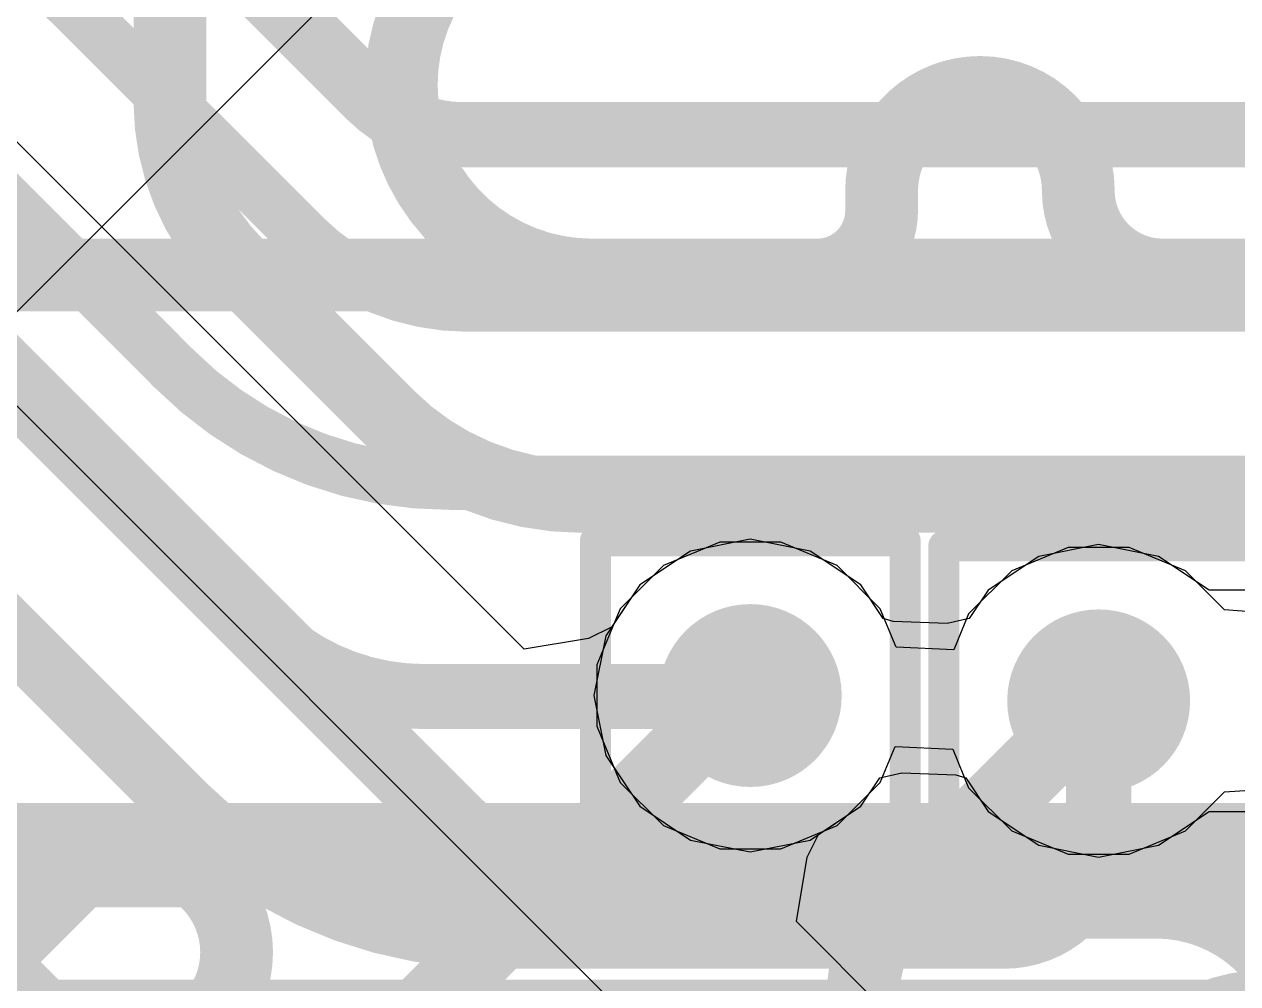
# Model space of a CAD drawing. Header units: inches. Extents: x -6 to 284, y -12 to 154.
# Drawn here: x 60.591 to 62.581, y 1.823 to 3.397 of the extents above; entities that cross this region are included whole.
import ezdxf

# ---------------------------------------------------------------- set-up
doc = ezdxf.new("R2010")
doc.units = ezdxf.units.IN
for name, color, linetype in [('Bottom Layer', 5, 'Continuous'), ('Bottom Overlay', 54, 'Continuous'), ('Drill Drawing', 1, 'Continuous'), ('GND-1', 16, 'Continuous'), ('GND-2', 90, 'Continuous'), ('GND-3', 216, 'Continuous'), ('GND-4', 54, 'Continuous'), ('PWR-1', 156, 'Continuous'), ('PWR-2', 130, 'Continuous'), ('Signal L1', 76, 'Continuous'), ('Signal L2', 6, 'Continuous'), ('Top Layer', 1, 'Continuous'), ('Via Holes', 16, 'Continuous')]:
    doc.layers.add(name, color=color, linetype=linetype)

# ---------------------------------------------------------------- blocks, each defined once
blk = doc.blocks.new('FBGA_153_11_5_13__B_131')
at = {"layer": 'Bottom Overlay'}
blk.add_lwpolyline([(2.875, 6.5, 0.127, 0.127, 0), (5.75, 6.5, 0.127, 0.127, 0)], format="xyseb", dxfattribs=at)

msp = doc.modelspace()

# ---------------------------------------------------------------- hatches: boundary and pattern name
at = {"layer": 'Bottom Layer'}
h = msp.add_hatch(color=5, dxfattribs=at)
edge = h.paths.add_edge_path()
edge.add_arc((61.7819, 2.2954), 0.15, 0, 360)
h = msp.add_hatch(color=5, dxfattribs=at)
edge = h.paths.add_edge_path()
edge.add_arc((62.3533, 2.2867), 0.15, 0, 360)
at = {"layer": 'GND-1'}
h = msp.add_hatch(color=16, dxfattribs=at)
edge = h.paths.add_edge_path()
edge.add_arc((61.7819, 2.2954), 0.15, 0, 360)
h = msp.add_hatch(color=16, dxfattribs=at)
edge = h.paths.add_edge_path()
edge.add_arc((62.3533, 2.2867), 0.15, 0, 360)
at = {"layer": 'GND-2'}
h = msp.add_hatch(color=90, dxfattribs=at)
edge = h.paths.add_edge_path()
edge.add_arc((61.7819, 2.2954), 0.15, 0, 360)
h = msp.add_hatch(color=90, dxfattribs=at)
edge = h.paths.add_edge_path()
edge.add_arc((62.3533, 2.2867), 0.15, 0, 360)
at = {"layer": 'GND-3'}
h = msp.add_hatch(color=216, dxfattribs=at)
edge = h.paths.add_edge_path()
edge.add_arc((61.7819, 2.2954), 0.15, 0, 360)
h = msp.add_hatch(color=216, dxfattribs=at)
edge = h.paths.add_edge_path()
edge.add_arc((62.3533, 2.2867), 0.15, 0, 360)
at = {"layer": 'GND-4'}
h = msp.add_hatch(color=54, dxfattribs=at)
edge = h.paths.add_edge_path()
edge.add_arc((61.7819, 2.2954), 0.15, 0, 360)
h = msp.add_hatch(color=54, dxfattribs=at)
edge = h.paths.add_edge_path()
edge.add_arc((62.3533, 2.2867), 0.15, 0, 360)
at = {"layer": 'PWR-1'}
h = msp.add_hatch(color=156, dxfattribs=at)
edge = h.paths.add_edge_path()
edge.add_arc((61.7819, 2.2954), 0.15, 0, 360)
h = msp.add_hatch(color=156, dxfattribs=at)
edge = h.paths.add_edge_path()
edge.add_arc((62.3533, 2.2867), 0.15, 0, 360)
at = {"layer": 'PWR-2'}
h = msp.add_hatch(color=130, dxfattribs=at)
edge = h.paths.add_edge_path()
edge.add_arc((61.7819, 2.2954), 0.15, 0, 360)
h = msp.add_hatch(color=130, dxfattribs=at)
edge = h.paths.add_edge_path()
edge.add_arc((62.3533, 2.2867), 0.15, 0, 360)
at = {"layer": 'Signal L1'}
h = msp.add_hatch(color=76, dxfattribs=at)
edge = h.paths.add_edge_path()
edge.add_arc((61.7819, 2.2954), 0.15, 0, 360)
h = msp.add_hatch(color=76, dxfattribs=at)
edge = h.paths.add_edge_path()
edge.add_arc((62.3533, 2.2867), 0.15, 0, 360)
at = {"layer": 'Signal L2'}
h = msp.add_hatch(color=6, dxfattribs=at)
edge = h.paths.add_edge_path()
edge.add_arc((61.7819, 2.2954), 0.15, 0, 360)
h = msp.add_hatch(color=6, dxfattribs=at)
edge = h.paths.add_edge_path()
edge.add_arc((62.3533, 2.2867), 0.15, 0, 360)
at = {"layer": 'Top Layer'}
h = msp.add_hatch(color=1, dxfattribs=at)
edge = h.paths.add_edge_path()
edge.add_arc((61.7819, 2.2954), 0.15, 0, 360)
h = msp.add_hatch(color=1, dxfattribs=at)
edge = h.paths.add_edge_path()
edge.add_arc((62.3533, 2.2867), 0.15, 0, 360)
at = {"layer": 'Via Holes'}
h = msp.add_hatch(color=7, dxfattribs=at)
edge = h.paths.add_edge_path()
edge.add_arc((61.7819, 2.2954), 0.075, 0, 360)
h = msp.add_hatch(color=7, dxfattribs=at)
edge = h.paths.add_edge_path()
edge.add_arc((62.3533, 2.2867), 0.075, 0, 360)

# ---------------------------------------------------------------- linework, layer by layer
at = {"layer": 'Bottom Layer'}
for points in [[(59.2111, 1.9999, 0.1041, 0.1041, 0), (61.2445, 1.9999, 0.1041, 0.1041, 0)], [(61.2445, 1.9999, 0.1041, 0.1041, -0.000201), (61.2446, 1.9999, 0.1041, 0.1041, 0)], [(61.2446, 1.9999, 0.1041, 0.1041, 0), (61.5546, 1.9997, 0.1041, 0.1041, 0)], [(61.5546, 1.9997, 0.1041, 0.1041, 0), (61.5577, 1.9997, 0.1041, 0.1041, 0)], [(61.5577, 1.9997, 0.1041, 0.1041, -0.017165), (61.7601, 1.9925, 0.1041, 0.1041, 0)], [(61.7619, 1.9924, 0.1041, 0.1041, -0.001496), (61.7601, 1.9925, 0.1041, 0.1041, 0)], [(61.7773, 1.9918, 0.1041, 0.1041, -0.012631), (61.7619, 1.9924, 0.1041, 0.1041, 0)], [(61.7773, 1.9918, 0.1041, 0.1041, 0), (62.3484, 1.9831, 0.1041, 0.1041, 0)], [(62.3533, 1.983, 0.1041, 0.1041, -0.00409), (62.3484, 1.9831, 0.1041, 0.1041, 0)], [(62.3533, 1.983, 0.1041, 0.1041, 0), (66.1585, 1.983, 0.1041, 0.1041, 0)], [(58.2137, 1.7773, 0.1041, 0.1041, 0), (65.9269, 1.7773, 0.1041, 0.1041, 0)]]:
    msp.add_lwpolyline(points, format="xyseb", dxfattribs=at)
for points in [[(61.2185, 1.9999, 0.0521, 0.0521, 1), (61.2705, 1.9999, 0.0521, 0.0521, 1)], [(61.2185, 1.9999, 0.0521, 0.0521, 1), (61.2705, 1.9999, 0.0521, 0.0521, 1)], [(61.2186, 1.9999, 0.0521, 0.0521, 1), (61.2706, 1.9999, 0.0521, 0.0521, 1)], [(61.2186, 1.9999, 0.0521, 0.0521, 1), (61.2706, 1.9999, 0.0521, 0.0521, 1)], [(61.5285, 1.9997, 0.0521, 0.0521, 1), (61.5806, 1.9997, 0.0521, 0.0521, 1)], [(61.5285, 1.9997, 0.0521, 0.0521, 1), (61.5806, 1.9997, 0.0521, 0.0521, 1)], [(61.5316, 1.9997, 0.0521, 0.0521, 1), (61.5837, 1.9997, 0.0521, 0.0521, 1)], [(61.5316, 1.9997, 0.0521, 0.0521, 1), (61.5837, 1.9997, 0.0521, 0.0521, 1)], [(61.7341, 1.9925, 0.0521, 0.0521, 1), (61.7862, 1.9925, 0.0521, 0.0521, 1)], [(61.7341, 1.9925, 0.0521, 0.0521, 1), (61.7862, 1.9925, 0.0521, 0.0521, 1)], [(61.7359, 1.9924, 0.0521, 0.0521, 1), (61.788, 1.9924, 0.0521, 0.0521, 1)], [(61.7359, 1.9924, 0.0521, 0.0521, 1), (61.788, 1.9924, 0.0521, 0.0521, 1)], [(61.7512, 1.9918, 0.0521, 0.0521, 1), (61.8033, 1.9918, 0.0521, 0.0521, 1)], [(61.7512, 1.9918, 0.0521, 0.0521, 1), (61.8033, 1.9918, 0.0521, 0.0521, 1)], [(62.3223, 1.9831, 0.0521, 0.0521, 1), (62.3744, 1.9831, 0.0521, 0.0521, 1)], [(62.3223, 1.9831, 0.0521, 0.0521, 1), (62.3744, 1.9831, 0.0521, 0.0521, 1)], [(62.3273, 1.983, 0.0521, 0.0521, 1), (62.3794, 1.983, 0.0521, 0.0521, 1)], [(62.3273, 1.983, 0.0521, 0.0521, 1), (62.3794, 1.983, 0.0521, 0.0521, 1)]]:
    msp.add_lwpolyline(points, format="xyseb", close=True, dxfattribs=at)
at = {"layer": 'Drill Drawing'}
for points in [[(61.5279, 2.5494, 0.0508, 0.0508, 0), (62.0359, 2.5494, 0.0508, 0.0508, 0)], [(61.5279, 2.0414, 0.0508, 0.0508, 0), (61.5279, 2.5494, 0.0508, 0.0508, 0)], [(62.0359, 2.0414, 0.0508, 0.0508, 0), (62.0359, 2.5494, 0.0508, 0.0508, 0)], [(62.0993, 2.5407, 0.0508, 0.0508, 0), (62.6073, 2.5407, 0.0508, 0.0508, 0)], [(62.0993, 2.0327, 0.0508, 0.0508, 0), (62.0993, 2.5407, 0.0508, 0.0508, 0)], [(61.5279, 2.0414, 0.0508, 0.0508, 0), (62.0359, 2.0414, 0.0508, 0.0508, 0)], [(62.0993, 2.0327, 0.0508, 0.0508, 0), (62.6073, 2.0327, 0.0508, 0.0508, 0)]]:
    msp.add_lwpolyline(points, format="xyseb", dxfattribs=at)
for points in [[(61.5152, 2.5494, 0.0254, 0.0254, 1), (61.5406, 2.5494, 0.0254, 0.0254, 1)], [(61.5152, 2.5494, 0.0254, 0.0254, 1), (61.5406, 2.5494, 0.0254, 0.0254, 1)], [(62.0232, 2.5494, 0.0254, 0.0254, 1), (62.0486, 2.5494, 0.0254, 0.0254, 1)], [(62.0232, 2.5494, 0.0254, 0.0254, 1), (62.0486, 2.5494, 0.0254, 0.0254, 1)], [(62.0866, 2.5407, 0.0254, 0.0254, 1), (62.112, 2.5407, 0.0254, 0.0254, 1)], [(62.0866, 2.5407, 0.0254, 0.0254, 1), (62.112, 2.5407, 0.0254, 0.0254, 1)], [(61.5152, 2.0414, 0.0254, 0.0254, 1), (61.5406, 2.0414, 0.0254, 0.0254, 1)], [(61.5152, 2.0414, 0.0254, 0.0254, 1), (61.5406, 2.0414, 0.0254, 0.0254, 1)], [(62.0232, 2.0414, 0.0254, 0.0254, 1), (62.0486, 2.0414, 0.0254, 0.0254, 1)], [(62.0232, 2.0414, 0.0254, 0.0254, 1), (62.0486, 2.0414, 0.0254, 0.0254, 1)], [(62.0866, 2.0327, 0.0254, 0.0254, 1), (62.112, 2.0327, 0.0254, 0.0254, 1)], [(62.0866, 2.0327, 0.0254, 0.0254, 1), (62.112, 2.0327, 0.0254, 0.0254, 1)]]:
    msp.add_lwpolyline(points, format="xyseb", close=True, dxfattribs=at)
at = {"layer": 'GND-1'}
for p, q in [((61.7319, 2.547), (61.6394, 2.5087)), ((61.832, 2.547), (61.7319, 2.547)), ((61.9244, 2.5087), (61.832, 2.547)), ((62.3033, 2.5383), (62.2108, 2.5)), ((62.4034, 2.5383), (62.3033, 2.5383)), ((62.4959, 2.5), (62.4034, 2.5383)), ((61.6394, 2.5087), (61.5686, 2.4379)), ((61.9952, 2.4379), (61.9244, 2.5087)), ((62.2108, 2.5), (62.14, 2.4292)), ((62.5597, 2.4361), (62.4959, 2.5)), ((61.5686, 2.4379), (61.5303, 2.3455)), ((62.0213, 2.3749), (61.9952, 2.4379)), ((62.14, 2.4292), (62.1156, 2.3703)), ((62.6099, 2.4324), (62.5597, 2.4361)), ((62.1156, 2.3703), (62.0213, 2.3749)), ((61.5303, 2.3455), (61.5303, 2.2454)), ((61.5303, 2.2454), (61.5686, 2.1529)), ((61.9952, 2.1529), (62.0196, 2.2118)), ((62.0196, 2.2118), (62.1139, 2.2072)), ((62.1139, 2.2072), (62.14, 2.1442)), ((61.5686, 2.1529), (61.6394, 2.0821)), ((61.9244, 2.0821), (61.9952, 2.1529)), ((62.14, 2.1442), (62.2108, 2.0734)), ((62.4959, 2.0734), (62.5597, 2.1373)), ((62.5597, 2.1373), (62.6099, 2.141)), ((61.6394, 2.0821), (61.7319, 2.0438)), ((61.832, 2.0438), (61.9244, 2.0821)), ((62.2108, 2.0734), (62.3033, 2.0351)), ((62.4034, 2.0351), (62.4959, 2.0734)), ((61.7319, 2.0438), (61.832, 2.0438)), ((62.3033, 2.0351), (62.4034, 2.0351))]:
    msp.add_line(p, q, dxfattribs=at)
at = {"layer": 'GND-2'}
for p, q in [((61.7319, 2.547), (61.6394, 2.5087)), ((61.832, 2.547), (61.7319, 2.547)), ((61.9244, 2.5087), (61.832, 2.547)), ((62.3033, 2.5383), (62.2108, 2.5)), ((62.4034, 2.5383), (62.3033, 2.5383)), ((62.4959, 2.5), (62.4034, 2.5383)), ((61.6394, 2.5087), (61.5686, 2.4379)), ((61.9952, 2.4379), (61.9244, 2.5087)), ((62.2108, 2.5), (62.14, 2.4292)), ((62.5597, 2.4361), (62.4959, 2.5)), ((61.5686, 2.4379), (61.5303, 2.3455)), ((62.0213, 2.3749), (61.9952, 2.4379)), ((62.14, 2.4292), (62.1156, 2.3703)), ((62.6099, 2.4324), (62.5597, 2.4361)), ((62.1156, 2.3703), (62.0213, 2.3749)), ((61.5303, 2.3455), (61.5303, 2.2454)), ((61.5303, 2.2454), (61.5686, 2.1529)), ((61.9952, 2.1529), (62.0196, 2.2118)), ((62.0196, 2.2118), (62.1139, 2.2072)), ((62.1139, 2.2072), (62.14, 2.1442)), ((61.5686, 2.1529), (61.6394, 2.0821)), ((61.9244, 2.0821), (61.9952, 2.1529)), ((62.14, 2.1442), (62.2108, 2.0734)), ((62.4959, 2.0734), (62.5597, 2.1373)), ((62.5597, 2.1373), (62.6099, 2.141)), ((61.6394, 2.0821), (61.7319, 2.0438)), ((61.832, 2.0438), (61.9244, 2.0821)), ((62.2108, 2.0734), (62.3033, 2.0351)), ((62.4034, 2.0351), (62.4959, 2.0734)), ((61.7319, 2.0438), (61.832, 2.0438)), ((62.3033, 2.0351), (62.4034, 2.0351))]:
    msp.add_line(p, q, dxfattribs=at)
at = {"layer": 'GND-3'}
for p, q in [((61.7319, 2.547), (61.6394, 2.5087)), ((61.832, 2.547), (61.7319, 2.547)), ((61.9244, 2.5087), (61.832, 2.547)), ((62.3033, 2.5383), (62.2108, 2.5)), ((62.4034, 2.5383), (62.3033, 2.5383)), ((62.4959, 2.5), (62.4034, 2.5383)), ((61.6394, 2.5087), (61.5686, 2.4379)), ((61.9952, 2.4379), (61.9244, 2.5087)), ((62.2108, 2.5), (62.14, 2.4292)), ((62.5597, 2.4361), (62.4959, 2.5)), ((61.5686, 2.4379), (61.5303, 2.3455)), ((62.0213, 2.3749), (61.9952, 2.4379)), ((62.14, 2.4292), (62.1156, 2.3703)), ((62.6099, 2.4324), (62.5597, 2.4361)), ((62.1156, 2.3703), (62.0213, 2.3749)), ((61.5303, 2.3455), (61.5303, 2.2454)), ((61.5303, 2.2454), (61.5686, 2.1529)), ((61.9952, 2.1529), (62.0196, 2.2118)), ((62.0196, 2.2118), (62.1139, 2.2072)), ((62.1139, 2.2072), (62.14, 2.1442)), ((61.5686, 2.1529), (61.6394, 2.0821)), ((61.9244, 2.0821), (61.9952, 2.1529)), ((62.14, 2.1442), (62.2108, 2.0734)), ((62.4959, 2.0734), (62.5597, 2.1373)), ((62.5597, 2.1373), (62.6099, 2.141)), ((61.6394, 2.0821), (61.7319, 2.0438)), ((61.832, 2.0438), (61.9244, 2.0821)), ((62.2108, 2.0734), (62.3033, 2.0351)), ((62.4034, 2.0351), (62.4959, 2.0734)), ((61.7319, 2.0438), (61.832, 2.0438)), ((62.3033, 2.0351), (62.4034, 2.0351))]:
    msp.add_line(p, q, dxfattribs=at)
at = {"layer": 'GND-4'}
for p, q in [((61.7319, 2.547), (61.6394, 2.5087)), ((61.832, 2.547), (61.7319, 2.547)), ((61.9244, 2.5087), (61.832, 2.547)), ((62.3033, 2.5383), (62.2108, 2.5)), ((62.4034, 2.5383), (62.3033, 2.5383)), ((62.4959, 2.5), (62.4034, 2.5383)), ((61.6394, 2.5087), (61.5686, 2.4379)), ((61.9952, 2.4379), (61.9244, 2.5087)), ((62.2108, 2.5), (62.14, 2.4292)), ((62.5597, 2.4361), (62.4959, 2.5)), ((61.5686, 2.4379), (61.5303, 2.3455)), ((62.0213, 2.3749), (61.9952, 2.4379)), ((62.14, 2.4292), (62.1156, 2.3703)), ((62.6099, 2.4324), (62.5597, 2.4361)), ((62.1156, 2.3703), (62.0213, 2.3749)), ((61.5303, 2.3455), (61.5303, 2.2454)), ((61.5303, 2.2454), (61.5686, 2.1529)), ((61.9952, 2.1529), (62.0196, 2.2118)), ((62.0196, 2.2118), (62.1139, 2.2072)), ((62.1139, 2.2072), (62.14, 2.1442)), ((61.5686, 2.1529), (61.6394, 2.0821)), ((61.9244, 2.0821), (61.9952, 2.1529)), ((62.14, 2.1442), (62.2108, 2.0734)), ((62.4959, 2.0734), (62.5597, 2.1373)), ((62.5597, 2.1373), (62.6099, 2.141)), ((61.6394, 2.0821), (61.7319, 2.0438)), ((61.832, 2.0438), (61.9244, 2.0821)), ((62.2108, 2.0734), (62.3033, 2.0351)), ((62.4034, 2.0351), (62.4959, 2.0734)), ((61.7319, 2.0438), (61.832, 2.0438)), ((62.3033, 2.0351), (62.4034, 2.0351))]:
    msp.add_line(p, q, dxfattribs=at)
at = {"layer": 'PWR-1'}
for p, q in [((61.7819, 2.552), (61.6837, 2.5324)), ((61.8801, 2.5324), (61.7819, 2.552)), ((61.6837, 2.5324), (61.6005, 2.4768)), ((61.9633, 2.4768), (61.8801, 2.5324)), ((62.3533, 2.5432), (62.2552, 2.5237)), ((62.4515, 2.5237), (62.3533, 2.5432)), ((62.2552, 2.5237), (62.1719, 2.4681)), ((62.533, 2.4692), (62.4515, 2.5237)), ((61.6005, 2.4768), (61.5449, 2.3936)), ((62, 2.4219), (61.9633, 2.4768)), ((62.1719, 2.4681), (62.1411, 2.4219)), ((62.5347, 2.4681), (62.533, 2.4692)), ((62.685, 2.4681), (62.5347, 2.4681)), ((62.0163, 2.4167), (62, 2.4219)), ((62.105, 2.4136), (62.0163, 2.4167)), ((62.1411, 2.4219), (62.105, 2.4136)), ((61.5449, 2.3936), (61.5254, 2.2954)), ((61.5254, 2.2954), (61.5449, 2.1973)), ((61.5449, 2.1973), (61.6005, 2.114)), ((61.9633, 2.114), (61.9942, 2.1602)), ((61.9942, 2.1602), (62.0303, 2.1686)), ((62.0303, 2.1686), (62.119, 2.1654)), ((62.119, 2.1654), (62.1353, 2.1602)), ((62.1353, 2.1602), (62.1719, 2.1053)), ((61.6005, 2.114), (61.6837, 2.0584)), ((61.8801, 2.0584), (61.9633, 2.114)), ((62.1719, 2.1053), (62.2552, 2.0497)), ((62.4515, 2.0497), (62.533, 2.1042)), ((62.533, 2.1042), (62.5347, 2.1053)), ((62.5347, 2.1053), (62.685, 2.1053)), ((61.6837, 2.0584), (61.7819, 2.0389)), ((61.7819, 2.0389), (61.8801, 2.0584)), ((62.2552, 2.0497), (62.3533, 2.0302)), ((62.3533, 2.0302), (62.4515, 2.0497))]:
    msp.add_line(p, q, dxfattribs=at)
at = {"layer": 'PWR-2'}
for p, q in [((61.411, 2.3712), (59.0921, 4.6901)), ((58.8923, 4.457), (61.8266, 1.5227)), ((61.7819, 2.552), (61.6837, 2.5324)), ((61.8801, 2.5324), (61.7819, 2.552)), ((61.6837, 2.5324), (61.6005, 2.4768)), ((61.9633, 2.4768), (61.8801, 2.5324)), ((62.3533, 2.5432), (62.2552, 2.5237)), ((62.4515, 2.5237), (62.3533, 2.5432)), ((62.2552, 2.5237), (62.1719, 2.4681)), ((62.533, 2.4692), (62.4515, 2.5237)), ((61.6005, 2.4768), (61.5542, 2.4076)), ((62, 2.4219), (61.9633, 2.4768)), ((62.1719, 2.4681), (62.1411, 2.4219)), ((62.5347, 2.4681), (62.533, 2.4692)), ((62.685, 2.4681), (62.5347, 2.4681)), ((62.0163, 2.4167), (62, 2.4219)), ((62.105, 2.4136), (62.0163, 2.4167)), ((62.1411, 2.4219), (62.105, 2.4136)), ((61.5168, 2.3889), (61.411, 2.3712)), ((61.5542, 2.4076), (61.5168, 2.3889)), ((61.9633, 2.114), (61.9942, 2.1602)), ((61.9942, 2.1602), (62.0303, 2.1686)), ((62.0303, 2.1686), (62.119, 2.1654)), ((62.119, 2.1654), (62.1353, 2.1602)), ((62.1353, 2.1602), (62.1719, 2.1053)), ((61.894, 2.0677), (61.9633, 2.114)), ((62.1719, 2.1053), (62.2552, 2.0497)), ((62.4515, 2.0497), (62.533, 2.1042)), ((62.533, 2.1042), (62.5347, 2.1053)), ((62.5347, 2.1053), (62.685, 2.1053)), ((61.8754, 2.0303), (61.894, 2.0677)), ((61.8577, 1.9245), (61.8754, 2.0303)), ((62.2552, 2.0497), (62.3533, 2.0302)), ((62.3533, 2.0302), (62.4515, 2.0497)), ((62.5808, 1.2013), (61.8577, 1.9245))]:
    msp.add_line(p, q, dxfattribs=at)
at = {"layer": 'Signal L1'}
for points in [[(60.8301, 3.2678, 0.1194, 0.1194, 0), (60.8301, 3.6567, 0.1194, 0.1194, 0)], [(61.2095, 3.2975, 0.1194, 0.1194, -0.414214), (61.5188, 3.6067, 0.1194, 0.1194, 0)], [(61.5218, 2.9852, 0.1194, 0.1194, -0.414214), (61.2095, 3.2975, 0.1194, 0.1194, 0)], [(61.9973, 3.1235, 0.1194, 0.1194, -0.414214), (62.1586, 3.2847, 0.1194, 0.1194, 0)], [(62.1586, 3.2847, 0.1194, 0.1194, -0.414207), (62.3199, 3.1235, 0.1194, 0.1194, 0)], [(60.9416, 3, 0.1194, 0.1194, -0.197816), (60.8301, 3.2678, 0.1194, 0.1194, 0)], [(61.9973, 3.0905, 0.1194, 0.1194, 0), (61.9973, 3.1235, 0.1194, 0.1194, 0)], [(62.4581, 2.9852, 0.1194, 0.1194, -0.414208), (62.3199, 3.1235, 0.1194, 0.1194, 0)], [(61.9973, 3.0905, 0.1194, 0.1194, -0.414214), (61.892, 2.9852, 0.1194, 0.1194, 0)], [(60.9416, 3, 0.1194, 0.1194, 0), (61.1882, 2.7533, 0.1194, 0.1194, 0)], [(61.5218, 2.9852, 0.1194, 0.1194, 0), (61.892, 2.9852, 0.1194, 0.1194, 0)], [(62.4581, 2.9852, 0.1194, 0.1194, 0), (62.7941, 2.9852, 0.1194, 0.1194, 0)], [(60.5236, 2.8588, 0.1194, 0.1194, 0), (61.3003, 2.0821, 0.1194, 0.1194, 0)], [(61.5053, 2.622, 0.1194, 0.1194, -0.198912), (61.1882, 2.7533, 0.1194, 0.1194, 0)], [(61.5053, 2.622, 0.1194, 0.1194, 0), (62.9747, 2.622, 0.1194, 0.1194, 0)], [(61.6036, 1.9565, 0.1194, 0.1194, -0.198912), (61.3003, 2.0821, 0.1194, 0.1194, 0)], [(60.6641, 1.9884, 0.1194, 0.1194, -0.414214), (60.8922, 1.9884, 0.1194, 0.1194, 0)], [(60.5714, 1.8957, 0.1194, 0.1194, 0), (60.6641, 1.9884, 0.1194, 0.1194, 0)], [(60.8922, 1.9884, 0.1194, 0.1194, -0.41421), (60.8922, 1.7603, 0.1194, 0.1194, 0)], [(61.6036, 1.9565, 0.1194, 0.1194, 0), (62.4471, 1.9565, 0.1194, 0.1194, 0)], [(62.4471, 1.9565, 0.1194, 0.1194, -0.414214), (62.6974, 1.7061, 0.1194, 0.1194, 0)], [(60.5714, 1.8957, 0.1194, 0.1194, -0.414204), (60.3433, 1.8957, 0.1194, 0.1194, 0)]]:
    msp.add_lwpolyline(points, format="xyseb", dxfattribs=at)
for points in [[(61.1797, 3.2975, 0.0597, 0.0597, 1), (61.2394, 3.2975, 0.0597, 0.0597, 1)], [(61.1797, 3.2975, 0.0597, 0.0597, 1), (61.2394, 3.2975, 0.0597, 0.0597, 1)], [(62.1287, 3.2847, 0.0597, 0.0597, 1), (62.1884, 3.2847, 0.0597, 0.0597, 1)], [(62.1287, 3.2847, 0.0597, 0.0597, 1), (62.1884, 3.2847, 0.0597, 0.0597, 1)], [(60.8003, 3.2678, 0.0597, 0.0597, 1), (60.86, 3.2678, 0.0597, 0.0597, 1)], [(60.8003, 3.2678, 0.0597, 0.0597, 1), (60.86, 3.2678, 0.0597, 0.0597, 1)], [(61.9675, 3.1235, 0.0597, 0.0597, 1), (62.0271, 3.1235, 0.0597, 0.0597, 1)], [(61.9675, 3.1235, 0.0597, 0.0597, 1), (62.0271, 3.1235, 0.0597, 0.0597, 1)], [(62.29, 3.1235, 0.0597, 0.0597, 1), (62.3497, 3.1235, 0.0597, 0.0597, 1)], [(62.29, 3.1235, 0.0597, 0.0597, 1), (62.3497, 3.1235, 0.0597, 0.0597, 1)], [(61.9675, 3.0905, 0.0597, 0.0597, 1), (62.0271, 3.0905, 0.0597, 0.0597, 1)], [(61.9675, 3.0905, 0.0597, 0.0597, 1), (62.0271, 3.0905, 0.0597, 0.0597, 1)], [(60.9117, 3, 0.0597, 0.0597, 1), (60.9714, 3, 0.0597, 0.0597, 1)], [(60.9117, 3, 0.0597, 0.0597, 1), (60.9714, 3, 0.0597, 0.0597, 1)], [(61.4919, 2.9852, 0.0597, 0.0597, 1), (61.5516, 2.9852, 0.0597, 0.0597, 1)], [(61.4919, 2.9852, 0.0597, 0.0597, 1), (61.5516, 2.9852, 0.0597, 0.0597, 1)], [(61.8621, 2.9852, 0.0597, 0.0597, 1), (61.9218, 2.9852, 0.0597, 0.0597, 1)], [(61.8621, 2.9852, 0.0597, 0.0597, 1), (61.9218, 2.9852, 0.0597, 0.0597, 1)], [(62.4283, 2.9852, 0.0597, 0.0597, 1), (62.488, 2.9852, 0.0597, 0.0597, 1)], [(62.4283, 2.9852, 0.0597, 0.0597, 1), (62.488, 2.9852, 0.0597, 0.0597, 1)], [(61.1584, 2.7533, 0.0597, 0.0597, 1), (61.2181, 2.7533, 0.0597, 0.0597, 1)], [(61.1584, 2.7533, 0.0597, 0.0597, 1), (61.2181, 2.7533, 0.0597, 0.0597, 1)], [(61.4755, 2.622, 0.0597, 0.0597, 1), (61.5352, 2.622, 0.0597, 0.0597, 1)], [(61.4755, 2.622, 0.0597, 0.0597, 1), (61.5352, 2.622, 0.0597, 0.0597, 1)], [(61.2704, 2.0821, 0.0597, 0.0597, 1), (61.3301, 2.0821, 0.0597, 0.0597, 1)], [(61.2704, 2.0821, 0.0597, 0.0597, 1), (61.3301, 2.0821, 0.0597, 0.0597, 1)], [(60.6342, 1.9884, 0.0597, 0.0597, 1), (60.6939, 1.9884, 0.0597, 0.0597, 1)], [(60.6342, 1.9884, 0.0597, 0.0597, 1), (60.6939, 1.9884, 0.0597, 0.0597, 1)], [(60.8623, 1.9884, 0.0597, 0.0597, 1), (60.922, 1.9884, 0.0597, 0.0597, 1)], [(60.8623, 1.9884, 0.0597, 0.0597, 1), (60.922, 1.9884, 0.0597, 0.0597, 1)], [(61.5737, 1.9565, 0.0597, 0.0597, 1), (61.6334, 1.9565, 0.0597, 0.0597, 1)], [(61.5737, 1.9565, 0.0597, 0.0597, 1), (61.6334, 1.9565, 0.0597, 0.0597, 1)], [(62.4172, 1.9565, 0.0597, 0.0597, 1), (62.4769, 1.9565, 0.0597, 0.0597, 1)], [(62.4172, 1.9565, 0.0597, 0.0597, 1), (62.4769, 1.9565, 0.0597, 0.0597, 1)], [(60.5416, 1.8957, 0.0597, 0.0597, 1), (60.6013, 1.8957, 0.0597, 0.0597, 1)], [(60.5416, 1.8957, 0.0597, 0.0597, 1), (60.6012, 1.8957, 0.0597, 0.0597, 1)]]:
    msp.add_lwpolyline(points, format="xyseb", close=True, dxfattribs=at)
at = {"layer": 'Signal L2'}
for points in [[(59.4809, 2.9852, 0.1194, 0.1194, 0), (62.4832, 2.9852, 0.1194, 0.1194, 0)], [(62.4832, 2.9852, 0.1194, 0.1194, 0), (62.4847, 2.9852, 0.1194, 0.1194, 0)], [(62.4847, 2.9852, 0.1194, 0.1194, -0.19864), (62.763, 2.8697, 0.1194, 0.1194, 0)], [(61.1259, 1.6595, 0.1194, 0.1194, 0), (61.7618, 2.2954, 0.1194, 0.1194, 0)], [(61.7618, 2.2954, 0.1194, 0.1194, 0), (61.7819, 2.2954, 0.1194, 0.1194, 0)], [(62.0414, 1.9744, 0.1194, 0.1194, 0), (62.3533, 2.2864, 0.1194, 0.1194, 0)], [(61.9662, 1.7953, 0.1194, 0.1194, -0.199803), (62.0403, 1.9733, 0.1194, 0.1194, 0)], [(62.0403, 1.9733, 0.1194, 0.1194, 0), (62.0414, 1.9744, 0.1194, 0.1194, 0)], [(62.3702, 1.6286, 0.1194, 0.1194, -0.669293), (61.9662, 1.7953, 0.1194, 0.1194, 0)], [(62.4565, 1.715, 0.1194, 0.1194, -0.999578), (62.7987, 1.3718, 0.1194, 0.1194, 0)]]:
    msp.add_lwpolyline(points, format="xyseb", dxfattribs=at)
for points in [[(62.4534, 2.9852, 0.0597, 0.0597, 1), (62.5131, 2.9852, 0.0597, 0.0597, 1)], [(62.4534, 2.9852, 0.0597, 0.0597, 1), (62.5131, 2.9852, 0.0597, 0.0597, 1)], [(62.4549, 2.9852, 0.0597, 0.0597, 1), (62.5146, 2.9852, 0.0597, 0.0597, 1)], [(62.4549, 2.9852, 0.0597, 0.0597, 1), (62.5146, 2.9852, 0.0597, 0.0597, 1)], [(61.7319, 2.2954, 0.0597, 0.0597, 1), (61.7916, 2.2954, 0.0597, 0.0597, 1)], [(61.7319, 2.2954, 0.0597, 0.0597, 1), (61.7916, 2.2954, 0.0597, 0.0597, 1)], [(61.7521, 2.2954, 0.0597, 0.0597, 1), (61.8118, 2.2954, 0.0597, 0.0597, 1)], [(62.3235, 2.2864, 0.0597, 0.0597, 1), (62.3832, 2.2864, 0.0597, 0.0597, 1)], [(62.0105, 1.9733, 0.0597, 0.0597, 1), (62.0701, 1.9733, 0.0597, 0.0597, 1)], [(62.0105, 1.9733, 0.0597, 0.0597, 1), (62.0701, 1.9733, 0.0597, 0.0597, 1)], [(62.0115, 1.9744, 0.0597, 0.0597, 1), (62.0712, 1.9744, 0.0597, 0.0597, 1)], [(62.0115, 1.9744, 0.0597, 0.0597, 1), (62.0712, 1.9744, 0.0597, 0.0597, 1)], [(61.9363, 1.7953, 0.0597, 0.0597, 1), (61.996, 1.7953, 0.0597, 0.0597, 1)], [(61.9363, 1.7953, 0.0597, 0.0597, 1), (61.996, 1.7953, 0.0597, 0.0597, 1)]]:
    msp.add_lwpolyline(points, format="xyseb", close=True, dxfattribs=at)
at = {"layer": 'Top Layer'}
msp.add_line((66.3923, 8.7386), (54.1882, -3.4655), dxfattribs=at)
for points in [[(59.9234, 4.1747, 0.0889, 0.0889, 0), (61.0502, 3.0479, 0.0889, 0.0889, 0)], [(59.7396, 3.9307, 0.0889, 0.0889, 0), (60.8359, 2.8324, 0.0889, 0.0889, 0)], [(59.5888, 3.7936, 0.1067, 0.1067, 0), (60.9765, 2.4059, 0.1067, 0.1067, 0)], [(60.7388, 3.6975, 0.1067, 0.1067, 0), (61.1586, 3.2778, 0.1067, 0.1067, 0)], [(59.3577, 3.609, 0.1067, 0.1067, 0), (60.8554, 2.1113, 0.1067, 0.1067, 0)], [(59.0748, 3.3262, 0.1067, 0.1067, 0), (60.712, 1.689, 0.1067, 0.1067, 0)], [(61.3114, 3.2154, 0.1067, 0.1067, -0.198835), (61.1586, 3.2778, 0.1067, 0.1067, 0)], [(61.3114, 3.2154, 0.1067, 0.1067, 0), (62.6949, 3.2154, 0.1067, 0.1067, 0)], [(61.3194, 2.9365, 0.0889, 0.0889, -0.198764), (61.0502, 3.0479, 0.0889, 0.0889, 0)], [(61.3194, 2.9365, 0.0889, 0.0889, 0), (63.4455, 2.9365, 0.0889, 0.0889, 0)], [(61.2894, 2.6444, 0.0889, 0.0889, -0.200557), (60.8359, 2.8324, 0.0889, 0.0889, 0)], [(61.2894, 2.6444, 0.0889, 0.0889, 0), (61.2895, 2.6444, 0.0889, 0.0889, 0)], [(61.2895, 2.6444, 0.0889, 0.0889, -0.000067), (61.2894, 2.6444, 0.0889, 0.0889, 0)], [(61.2895, 2.6444, 0.0889, 0.0889, 0), (63.5068, 2.6444, 0.0889, 0.0889, 0)], [(61.2473, 2.2937, 0.1067, 0.1067, -0.198913), (60.9765, 2.4059, 0.1067, 0.1067, 0)], [(61.2473, 2.2937, 0.1067, 0.1067, 0), (61.7802, 2.2937, 0.1067, 0.1067, 0)], [(62.3533, 2.0556, 0.1067, 0.1067, 0), (62.3533, 2.2867, 0.1067, 0.1067, 0)], [(60.8554, 2.1113, 0.1067, 0.1067, 0), (60.8554, 2.1113, 0.1067, 0.1067, 0)], [(61.3641, 1.9006, 0.1067, 0.1067, -0.198915), (60.8554, 2.1113, 0.1067, 0.1067, 0)], [(62.3533, 2.0556, 0.1067, 0.1067, -0.414214), (62.1983, 1.9006, 0.1067, 0.1067, 0)], [(61.3641, 1.9006, 0.1067, 0.1067, 0), (62.1983, 1.9006, 0.1067, 0.1067, 0)]]:
    msp.add_lwpolyline(points, format="xyseb", dxfattribs=at)
for points in [[(61.1319, 3.2778, 0.0533, 0.0533, 1), (61.1852, 3.2778, 0.0533, 0.0533, 1)], [(61.1319, 3.2778, 0.0533, 0.0533, 1), (61.1852, 3.2778, 0.0533, 0.0533, 1)], [(61.2847, 3.2154, 0.0533, 0.0533, 1), (61.3381, 3.2154, 0.0533, 0.0533, 1)], [(61.2847, 3.2154, 0.0533, 0.0533, 1), (61.3381, 3.2154, 0.0533, 0.0533, 1)], [(61.0279, 3.0479, 0.0445, 0.0445, 1), (61.0724, 3.0479, 0.0445, 0.0445, 1)], [(61.0279, 3.0479, 0.0445, 0.0445, 1), (61.0724, 3.0479, 0.0445, 0.0445, 1)], [(61.2972, 2.9365, 0.0445, 0.0445, 1), (61.3416, 2.9365, 0.0445, 0.0445, 1)], [(61.2972, 2.9365, 0.0445, 0.0445, 1), (61.3416, 2.9365, 0.0445, 0.0445, 1)], [(60.8137, 2.8324, 0.0445, 0.0445, 1), (60.8582, 2.8324, 0.0445, 0.0445, 1)], [(60.8137, 2.8324, 0.0445, 0.0445, 1), (60.8582, 2.8324, 0.0445, 0.0445, 1)], [(61.2672, 2.6444, 0.0445, 0.0445, 1), (61.3116, 2.6444, 0.0445, 0.0445, 1)], [(61.2672, 2.6444, 0.0445, 0.0445, 1), (61.3116, 2.6444, 0.0445, 0.0445, 1)], [(61.2672, 2.6444, 0.0445, 0.0445, 1), (61.3116, 2.6444, 0.0445, 0.0445, 1)], [(61.2673, 2.6444, 0.0445, 0.0445, 1), (61.3118, 2.6444, 0.0445, 0.0445, 1)], [(61.2673, 2.6444, 0.0445, 0.0445, 1), (61.3118, 2.6444, 0.0445, 0.0445, 1)], [(61.2673, 2.6444, 0.0445, 0.0445, 1), (61.3118, 2.6444, 0.0445, 0.0445, 1)], [(60.9498, 2.4059, 0.0533, 0.0533, 1), (61.0032, 2.4059, 0.0533, 0.0533, 1)], [(60.9498, 2.4059, 0.0533, 0.0533, 1), (61.0032, 2.4059, 0.0533, 0.0533, 1)], [(61.2206, 2.2937, 0.0533, 0.0533, 1), (61.274, 2.2937, 0.0533, 0.0533, 1)], [(61.2206, 2.2937, 0.0533, 0.0533, 1), (61.274, 2.2937, 0.0533, 0.0533, 1)], [(61.7535, 2.2937, 0.0533, 0.0533, 1), (61.8069, 2.2937, 0.0533, 0.0533, 1)], [(62.3267, 2.2867, 0.0533, 0.0533, 1), (62.38, 2.2867, 0.0533, 0.0533, 1)], [(60.8287, 2.1113, 0.0533, 0.0533, 1), (60.882, 2.1113, 0.0533, 0.0533, 1)], [(60.8287, 2.1113, 0.0533, 0.0533, 1), (60.882, 2.1113, 0.0533, 0.0533, 1)], [(60.8287, 2.1113, 0.0533, 0.0533, 1), (60.882, 2.1113, 0.0533, 0.0533, 1)], [(60.8287, 2.1113, 0.0533, 0.0533, 1), (60.882, 2.1113, 0.0533, 0.0533, 1)], [(62.3267, 2.0556, 0.0533, 0.0533, 1), (62.38, 2.0556, 0.0533, 0.0533, 1)], [(62.3267, 2.0556, 0.0533, 0.0533, 1), (62.38, 2.0556, 0.0533, 0.0533, 1)], [(61.3374, 1.9006, 0.0533, 0.0533, 1), (61.3908, 1.9006, 0.0533, 0.0533, 1)], [(61.3374, 1.9006, 0.0533, 0.0533, 1), (61.3908, 1.9006, 0.0533, 0.0533, 1)], [(62.1716, 1.9006, 0.0533, 0.0533, 1), (62.225, 1.9006, 0.0533, 0.0533, 1)], [(62.1716, 1.9006, 0.0533, 0.0533, 1), (62.225, 1.9006, 0.0533, 0.0533, 1)]]:
    msp.add_lwpolyline(points, format="xyseb", close=True, dxfattribs=at)

# ---------------------------------------------------------------- block references
msp.add_blockref('FBGA_153_11_5_13__B_131', (57.0193, -4.4444))

doc.saveas('drawing.dxf')
